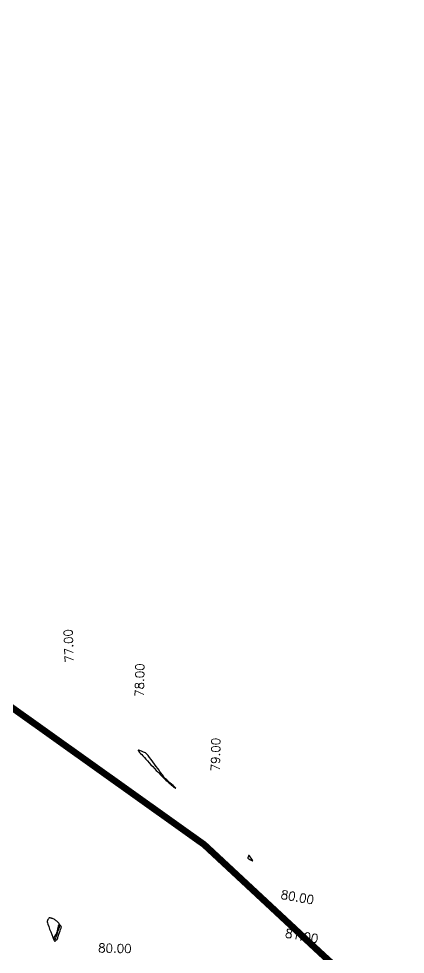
# Model space of a CAD drawing. Header units: metres. Extents: x 729358 to 732680, y 1423022 to 1426117.
# Drawn here: x 731864 to 732087, y 1425248 to 1425786 of the extents above; entities that cross this region are included whole.
import ezdxf

# ---------------------------------------------------------------- set-up
doc = ezdxf.new("R2010")
doc.units = ezdxf.units.M
doc.header["$MEASUREMENT"] = 0
doc.linetypes.add('PHANTOM', pattern=[2.5, 1.25, -0.25, 0.25, -0.25, 0.25, -0.25])
for name, color, linetype in [('36Bound', 6, 'PHANTOM'), ('ACAD_WHA ล่าสุด_พิกัดโครงการ$0$C-TOPO-MAJR', 9, 'Continuous'), ('ACAD_WHA ล่าสุด_พิกัดโครงการ$0$C-TOPO-MINR', 8, 'Continuous')]:
    doc.layers.add(name, color=color, linetype=linetype)
doc.styles.add('ACAD_WHA ล่าสุด_พิกัดโครงการ$0$Standard', font='simplex.shx')

msp = doc.modelspace()

# ---------------------------------------------------------------- linework, layer by layer
at = {"layer": 'ACAD_WHA ล่าสุด_พิกัดโครงการ$0$C-TOPO-MINR', "color": 8, "linetype": 'Continuous', "lineweight": -3, "extrusion": (-1.32336e-07, 8.68819e-08, 1)}
for points, elevation in [([(731948.32, 1425349.18), (731948.27, 1425349.25), (731948.16, 1425349.38), (731948.02, 1425349.57), (731947.87, 1425349.8), (731947.68, 1425350.11), (731947.44, 1425350.45), (731947.19, 1425350.78), (731946.87, 1425351.19), (731946.51, 1425351.66), (731946.11, 1425352.16), (731945.7, 1425352.69), (731945.37, 1425353.13), (731944.81, 1425353.9), (731944.05, 1425354.93), (731943.17, 1425356.14), (731942.2, 1425357.46), (731941.19, 1425358.82), (731940.21, 1425360.13), (731939.29, 1425361.33), (731938.5, 1425362.34), (731937.89, 1425363.09), (731937.49, 1425363.5), (731937, 1425363.85), (731936.49, 1425364.15), (731935.97, 1425364.39), (731935.48, 1425364.58), (731935.03, 1425364.75), (731934.64, 1425364.88), (731934.19, 1425365.05), (731933.73, 1425365.23), (731933.32, 1425365.36), (731933.05, 1425365.41), (731932.9, 1425365.4), (731932.83, 1425365.36), (731932.81, 1425365.34), (731932.8, 1425365.31), (731932.82, 1425365.22), (731932.92, 1425365.04), (731933.18, 1425364.7), (731933.66, 1425364.17), (731934.24, 1425363.55), (731934.86, 1425362.91), (731935.44, 1425362.28), (731935.84, 1425361.83), (731936.44, 1425361.16), (731937.21, 1425360.31), (731938.11, 1425359.33), (731939.09, 1425358.25), (731940.13, 1425357.12), (731941.18, 1425355.98), (731942.21, 1425354.87), (731943.18, 1425353.83), (731944.06, 1425352.91), (731944.81, 1425352.14), (731945.63, 1425351.32), (731946.46, 1425350.51), (731947.27, 1425349.72), (731948.06, 1425348.97), (731948.81, 1425348.27), (731949.51, 1425347.62), (731950.14, 1425347.05), (731950.7, 1425346.55), (731951.16, 1425346.15), (731951.83, 1425345.59), (731952.54, 1425345.01), (731953.22, 1425344.46), (731953.81, 1425344.01), (731954.17, 1425343.77), (731954.35, 1425343.68), (731954.42, 1425343.66), (731954.43, 1425343.67), (731954.43, 1425343.69), (731954.38, 1425343.76), (731954.19, 1425343.96), (731953.76, 1425344.37), (731952.99, 1425345.06), (731952.07, 1425345.88), (731951.08, 1425346.74), (731950.11, 1425347.58), (731949.27, 1425348.32), (731948.64, 1425348.88), (731948.32, 1425349.18)], 76), ([(731997.71, 1425302.28), (731997.75, 1425302.27), (731997.83, 1425302.25), (731997.94, 1425302.23), (731998.09, 1425302.19), (731998.32, 1425302.05), (731998.62, 1425301.88), (731998.8, 1425301.83), (731998.68, 1425302.09), (731998.31, 1425302.68), (731997.8, 1425303.42), (731997.26, 1425304.15), (731996.88, 1425304.62), (731996.66, 1425304.84), (731996.55, 1425304.9), (731996.52, 1425304.91), (731996.47, 1425304.89), (731996.38, 1425304.8), (731996.26, 1425304.56), (731996.12, 1425304.12), (731996, 1425303.61), (731995.95, 1425303.37), (731995.91, 1425303.32), (731995.88, 1425303.28), (731996.06, 1425303.18), (731996.49, 1425302.94), (731997.01, 1425302.65), (731997.46, 1425302.41), (731997.71, 1425302.28)], 78), ([(731880.44, 1425266.88), (731880.45, 1425266.82), (731880.48, 1425266.62), (731880.59, 1425266.19), (731880.84, 1425265.38), (731881.3, 1425264.07), (731881.85, 1425262.55), (731882.47, 1425260.93), (731883.09, 1425259.34), (731883.67, 1425257.89), (731884.15, 1425256.71), (731884.44, 1425256.02), (731884.59, 1425255.71), (731884.64, 1425255.6), (731884.65, 1425255.59), (731884.69, 1425255.58), (731884.75, 1425255.56), (731884.86, 1425255.58), (731885.01, 1425255.64), (731885.2, 1425255.75), (731885.4, 1425255.93), (731885.57, 1425256.14), (731885.64, 1425256.25), (731885.73, 1425256.3), (731885.78, 1425256.36), (731885.86, 1425256.4), (731886.02, 1425256.47), (731886.16, 1425256.58), (731886.28, 1425256.86), (731886.52, 1425257.53), (731886.85, 1425258.45), (731887.22, 1425259.52), (731887.59, 1425260.6), (731887.93, 1425261.57), (731888.18, 1425262.32), (731888.32, 1425262.71), (731888.45, 1425263.09), (731888.58, 1425263.46), (731888.67, 1425263.76), (731888.69, 1425263.92), (731888.57, 1425263.99), (731888.41, 1425264.06), (731888.36, 1425264.22), (731888.3, 1425264.4), (731888.16, 1425264.53), (731887.92, 1425264.74), (731887.67, 1425264.95), (731887.52, 1425265.11), (731887.45, 1425265.27), (731887.42, 1425265.42), (731887.37, 1425265.58), (731887.24, 1425265.77), (731887.01, 1425266.07), (731886.72, 1425266.42), (731886.39, 1425266.75), (731886.08, 1425267.02), (731885.68, 1425267.32), (731885.24, 1425267.62), (731884.79, 1425267.91), (731884.36, 1425268.15), (731883.95, 1425268.37), (731883.55, 1425268.55), (731883.17, 1425268.71), (731882.84, 1425268.83), (731882.58, 1425268.91), (731882.23, 1425269.01), (731881.92, 1425269.06), (731881.63, 1425269), (731881.4, 1425268.81), (731881.11, 1425268.45), (731880.81, 1425267.96), (731880.57, 1425267.42), (731880.44, 1425266.88)], 79), ([(731884.52, 1425257.92), (731884.52, 1425257.85), (731884.54, 1425257.68), (731884.61, 1425257.42), (731884.75, 1425257.08), (731884.92, 1425256.75), (731885.01, 1425256.62), (731885.07, 1425256.63), (731885.13, 1425256.7), (731885.21, 1425256.73), (731885.23, 1425256.78), (731885.29, 1425256.94), (731885.43, 1425257.37), (731885.63, 1425257.99), (731885.87, 1425258.72), (731886.13, 1425259.49), (731886.36, 1425260.23), (731886.58, 1425260.89), (731886.82, 1425261.63), (731887.07, 1425262.39), (731887.3, 1425263.1), (731887.49, 1425263.71), (731887.6, 1425264.07), (731887.64, 1425264.24), (731887.65, 1425264.31), (731887.65, 1425264.32), (731887.63, 1425264.35), (731887.58, 1425264.39), (731887.47, 1425264.42), (731887.33, 1425264.49), (731887.21, 1425264.65), (731887.09, 1425264.84), (731886.98, 1425264.92), (731886.9, 1425264.7), (731886.77, 1425264.15), (731886.6, 1425263.37), (731886.4, 1425262.47), (731886.19, 1425261.57), (731885.98, 1425260.79), (731885.8, 1425260.22), (731885.53, 1425259.66), (731885.2, 1425259.14), (731884.88, 1425258.67), (731884.63, 1425258.26), (731884.52, 1425257.92)], 78)]:
    msp.add_lwpolyline(points, close=True, dxfattribs=dict(at, elevation=elevation))

# ---------------------------------------------------------------- texts
at = {"layer": 'ACAD_WHA ล่าสุด_พิกัดโครงการ$0$C-TOPO-MAJR', "color": 1, "linetype": 'Continuous', "lineweight": -3, "extrusion": (-1.32336e-07, 8.68819e-08, 1), "char_height": 5, "width": 20.2, "attachment_point": 5, "style": 'ACAD_WHA ล่าสุด_พิกัดโครงการ$0$Standard', "bg_fill": 3, "box_fill_scale": 1.127, "bg_fill_color": 256, "bg_fill_true_color": 13158600, "bg_fill_transparency": 0}
for insert, text_direction in [((732024.49, 1425280.91, 80), (0.984666, -0.174449, 0)), ((731919.4, 1425251.5, 80), (0.99976, -0.021912, 0))]:
    msp.add_mtext('80.00', dxfattribs=dict(at, insert=insert, text_direction=text_direction))
at = {"layer": 'ACAD_WHA ล่าสุด_พิกัดโครงการ$0$C-TOPO-MINR', "color": 7, "linetype": 'Continuous', "lineweight": -3, "extrusion": (-1.32336e-07, 8.68819e-08, 1), "char_height": 5, "attachment_point": 5, "style": 'ACAD_WHA ล่าสุด_พิกัดโครงการ$0$Standard', "bg_fill": 3, "box_fill_scale": 1.127, "bg_fill_color": 256, "bg_fill_true_color": 13158600, "bg_fill_transparency": 0}
for s, insert, width, text_direction in [('77.00', (731892.82, 1425425.46, 77), 20.2, (-0.043119, 0.99907, 0)), ('78.00', (731933.65, 1425405.77, 78), 20.2, (0.018598, 0.999827, 0)), ('79.00', (731977.4, 1425362.93, 79), 20.2, (0.018598, 0.999827, 0)), ('81.00', (732026.98, 1425258.6, 81), 19.2381, (0.983027, -0.183461, 0))]:
    msp.add_mtext(s, dxfattribs=dict(at, insert=insert, width=width, text_direction=text_direction))

# ---------------------------------------------------------------- next in the draw order: linework, layer by layer
at = {"layer": '36Bound', "const_width": 3.84, "flags": 128}
msp.add_lwpolyline([(732033.97, 1425142.5), (732056.28, 1425177.43), (732059.75, 1425182.84), (732054.96, 1425195.58), (732049.46, 1425211.41), (732054.13, 1425233.8), (732038.48, 1425248.17), (731970.82, 1425311.11), (731823.66, 1425415.98), (731753.2, 1425490.22), (731675.22, 1425546.37), (731654.76, 1425545.76), (731503.63, 1425643.29), (731526.9, 1425697.13), (731385.11, 1425783.91), (731330.5, 1425741.53), (731265.31, 1425699.61), (731209.65, 1425530.6), (731208.39, 1425526.78), (731174.51, 1425279.17), (731153.78, 1425073.71), (731169.63, 1424901.84), (731235.88, 1424899.8), (731330.85, 1424934.64), (731331.27, 1424889.12), (731294.07, 1424865.76), (731515.47, 1424768.08), (731513.92, 1424735.5), (731375.24, 1424749.98), (731314.91, 1424742.59), (731311.35, 1424605.16), (731484, 1424610.94), (731478.56, 1424569.27), (731474.98, 1424534.04), (731374.34, 1424529.51), (731340.65, 1424518.34), (731345.5, 1424468.86), (731343.36, 1424440.54), (731340.73, 1424402.91), (731352.65, 1424315.15), (731473.35, 1424267.09), (731502.45, 1424249.93), (731504.38, 1424238.38), (731516.71, 1424230.95), (731524.15, 1424245.12), (731527.87, 1424252.2), (731535.32, 1424266.36), (731542.76, 1424280.53), (731546.48, 1424287.61), (731553.92, 1424301.77), (731536.97, 1424311.46), (731572.9, 1424382.89), (731565.47, 1424383.49), (731585.35, 1424420.24), (731581.34, 1424422.47), (731587.97, 1424448.68), (731592.91, 1424447.87), (731597.04, 1424463.75), (731641.24, 1424440.16), (731648.88, 1424454.39), (731631.44, 1424464.66), (731658.67, 1424523.44), (731615.16, 1424533.98), (731601.34, 1424537), (731613.15, 1424560.55), (731615.37, 1424564.98), (731605.22, 1424569.29), (731612.63, 1424585.14), (731678.43, 1424557.21), (731698.28, 1424595.86), (731719.25, 1424631.42), (731741.47, 1424666.98), (731760.7, 1424701.7), (731779.04, 1424734.74), (731800.86, 1424768.94), (731802.48, 1424771.46), (731823.33, 1424803.83), (731861.36, 1424870.45), (731865.12, 1424875.85), (731926.84, 1425020.53), (731969.3, 1425089.46), (732400.54, 1424837.75), (732440.74, 1424908.75)], close=True, dxfattribs=at)

doc.saveas('drawing.dxf')
